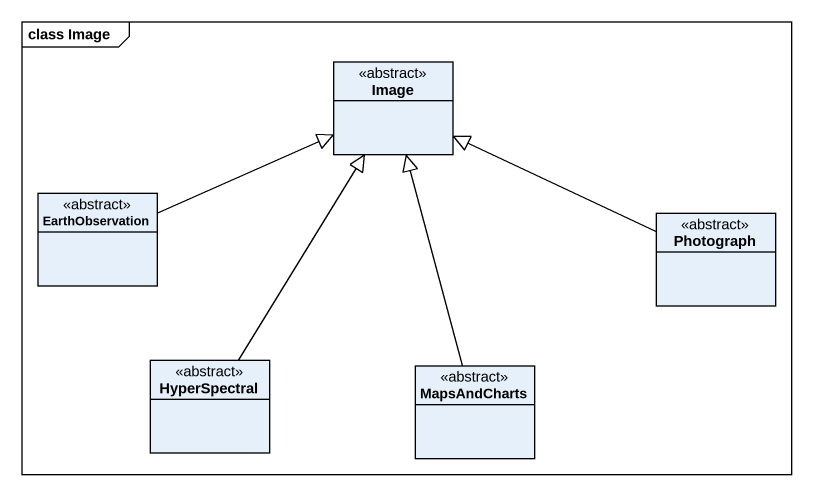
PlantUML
@startuml
mainframe class Image
hide circle
hide empty members
class Image <<abstract>>
class EarthObservation <<abstract>>
class Photograph <<abstract>>
class HyperSpectral <<abstract>>
class MapsAndCharts <<abstract>>
EarthObservation -right-|> Image
Photograph -left-|> Image
HyperSpectral -up-|> Image
MapsAndCharts -up-|> Image
@enduml
